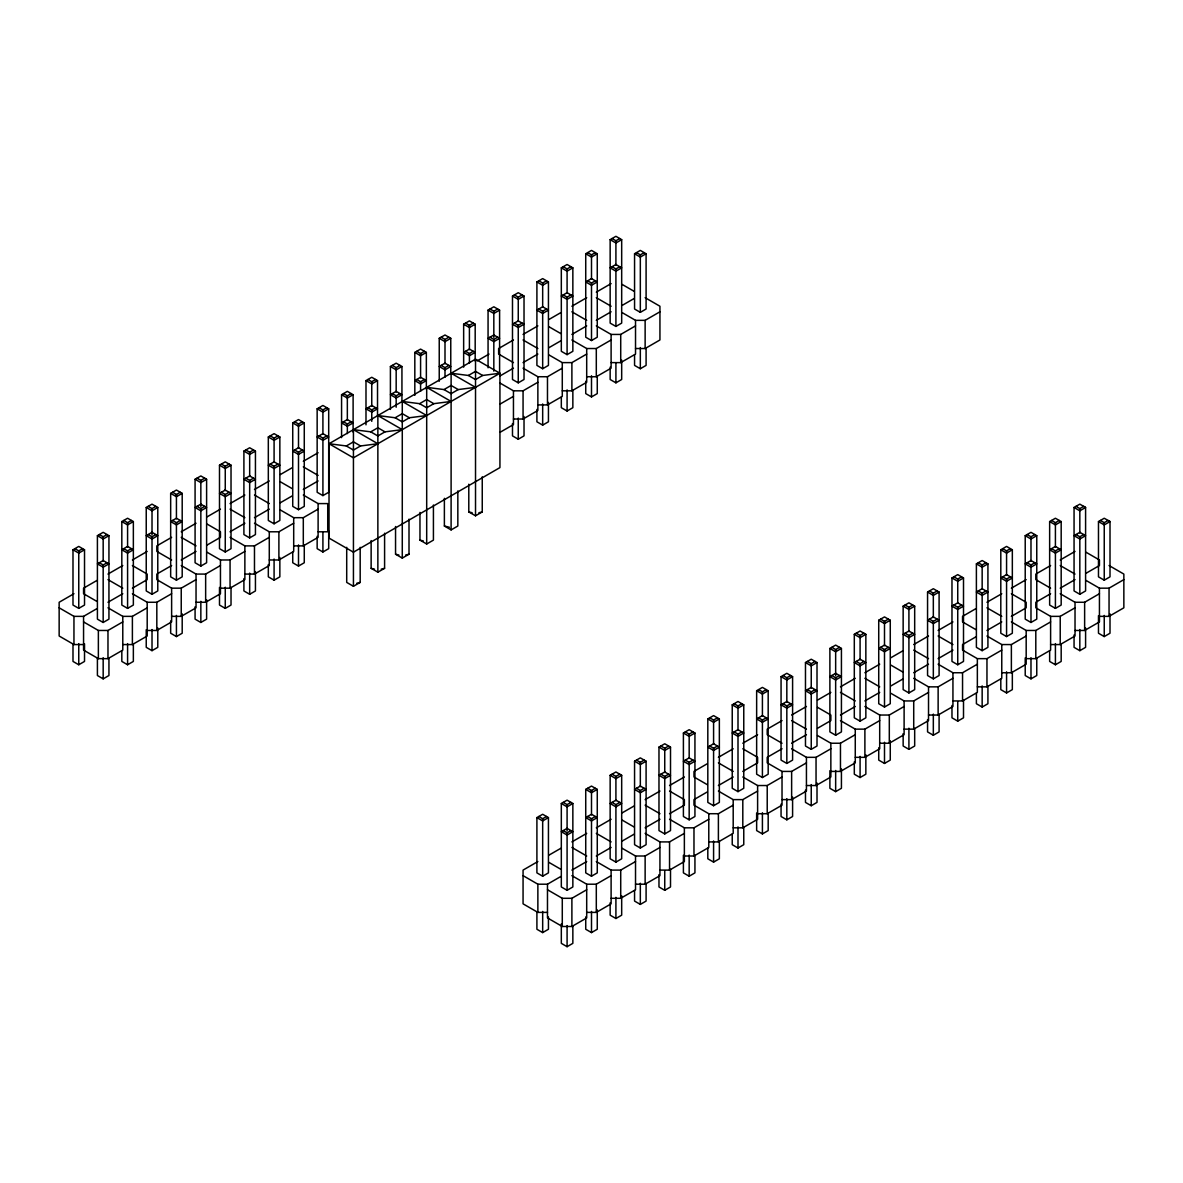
<?xml version="1.0" encoding="UTF-8"?>
<svg xmlns="http://www.w3.org/2000/svg" width="1183" height="1183" viewBox="0 0 1183 1183"><rect width="100%" height="100%" fill="white"/><g stroke="black" fill="none" stroke-linecap="round" stroke-linejoin="round"><path stroke-width="1.5" d="M72.991 549.77L78.758 546.428L84.525 549.77L84.525 605.045L78.758 608.373L72.991 605.045L72.991 549.77L78.758 553.097L84.525 549.77M97.405 535.662L103.172 532.335L108.94 535.662L108.94 619.138L103.172 622.465L97.405 619.138L97.405 535.662L103.172 539.004L108.94 535.662M121.819 521.57L127.587 518.243L133.354 521.57L133.354 605.045L127.587 608.373L121.819 605.045L121.819 521.57L127.587 524.897L133.354 521.57M146.234 507.477L152.016 504.15L157.783 507.477L157.783 590.938L152.016 594.28L146.234 590.938L146.234 507.477L152.016 510.805L157.783 507.477M170.663 493.385L176.43 490.043L182.197 493.385L182.197 576.846L176.43 580.173L170.663 576.846L170.663 493.385L176.43 496.712L182.197 493.385M195.077 479.278L200.844 475.95L206.611 479.278L206.611 562.753L200.844 566.08L195.077 562.753L195.077 479.278L200.844 482.605L206.611 479.278M219.491 465.185L225.258 461.858L231.025 465.185L231.025 548.661L225.258 551.988L219.491 548.661L219.491 465.185L225.258 468.512L231.025 465.185M243.905 451.093L249.672 447.766L255.439 451.093L255.439 534.553L249.672 537.895L243.905 534.553L243.905 451.093L249.672 454.42L255.439 451.093M268.319 436.985L274.086 433.658L279.853 436.985L279.853 520.461L274.086 523.788L268.319 520.461L268.319 436.985L274.086 440.327L279.853 436.985M292.733 422.893L298.5 419.566L304.268 422.893L304.268 506.368L298.5 509.696L292.733 506.368L292.733 422.893L298.5 426.22L304.268 422.893M317.148 408.8L322.915 405.473L328.697 408.8L328.697 492.276L322.915 495.603L317.148 492.276L317.148 408.8L322.915 412.128L328.697 408.8M341.576 437.636L341.576 394.708L347.344 391.366L353.111 394.708L353.111 432.106M365.991 424.83L365.991 380.601L371.758 377.273L377.525 380.601L377.525 416.165M390.405 409.436L390.405 366.508L396.172 363.181L401.939 366.508L401.939 402.072M414.819 395.344L414.819 352.416L420.586 349.089L426.353 352.416L426.353 389.266M439.233 381.251L439.233 338.323L445 334.981L450.767 338.323L450.767 373.872M463.647 367.159L463.647 324.216L469.414 320.889L475.182 324.216L475.182 361.066M488.061 367.795L488.061 310.123L493.829 306.796L499.596 310.123L499.596 373.325M512.49 296.031L518.258 292.704L524.025 296.031L524.025 379.492L518.258 382.834L512.49 379.492L512.49 296.031L518.258 299.358L524.025 296.031M536.905 281.924L542.672 278.596L548.439 281.924L548.439 365.399L542.672 368.726L536.905 365.399L536.905 281.924L542.672 285.266L548.439 281.924M561.319 267.831L567.086 264.504L572.853 267.831L572.853 351.307L567.086 354.634L561.319 351.307L561.319 267.831L567.086 271.158L572.853 267.831M585.733 253.739L591.5 250.412L597.267 253.739L597.267 337.214L591.5 340.541L585.733 337.214L585.733 253.739L591.5 257.066L597.267 253.739M610.147 239.646L615.914 236.304L621.681 239.646L621.681 323.107L615.914 326.434L610.147 323.107L610.147 239.646L615.914 242.973L621.681 239.646M74.913 548.661L78.758 550.879L82.603 548.661M99.328 534.553L103.172 536.771L107.017 534.553M123.742 520.461L127.587 522.679L131.431 520.461M148.171 506.368L152.016 508.586L155.86 506.368M172.585 492.261L176.43 494.494L180.274 492.261M196.999 478.169L200.844 480.387L204.689 478.169M221.413 464.076L225.258 466.294L229.103 464.076M245.827 449.984L249.672 452.202L253.517 449.984M270.242 435.876L274.086 438.109L277.931 435.876M294.656 421.784L298.5 424.002L302.345 421.784M319.07 407.691L322.915 409.909L326.774 407.691M343.499 393.599L347.344 395.817L351.188 393.599M367.913 379.492L371.758 381.71L375.603 379.492M392.327 365.399L396.172 367.617L400.017 365.399M416.741 351.307L420.586 353.525L424.431 351.307M441.155 337.199L445 339.432L448.845 337.199M465.57 323.107L469.414 325.325L473.259 323.107M489.984 309.014L493.829 311.233L497.673 309.014M514.413 294.922L518.258 297.14L522.102 294.922M538.827 280.815L542.672 283.033L546.516 280.815M563.241 266.722L567.086 268.94L570.931 266.722M587.655 252.63L591.5 254.848L595.345 252.63M612.069 238.537L615.914 240.755L619.759 238.537M353.111 394.708L347.344 398.035L341.576 394.708M377.525 380.601L371.758 383.943L365.991 380.601M401.939 366.508L396.172 369.835L390.405 366.508M426.353 352.416L420.586 355.743L414.819 352.416M450.767 338.323L445 341.65L439.233 338.323M475.182 324.216L469.414 327.543L463.647 324.216M499.596 310.123L493.829 313.451L488.061 310.123M634.561 253.739L640.328 250.412L646.095 253.739L646.095 309.014L640.328 312.342L634.561 309.014L634.561 253.739L640.328 257.066L646.095 253.739M99.328 562.753L103.172 564.971L107.017 562.753M123.742 548.661L127.587 550.879L131.431 548.661M148.171 534.553L152.016 536.771L155.86 534.553M172.585 520.461L176.43 522.679L180.274 520.461M196.999 506.368L200.844 508.586L204.689 506.368M221.413 492.261L225.258 494.494L229.103 492.261M245.827 478.169L249.672 480.387L253.517 478.169M270.242 464.076L274.086 466.294L277.931 464.076M294.656 449.984L298.5 452.202L302.345 449.984M319.07 435.876L322.915 438.109L326.774 435.876M343.499 421.784L347.344 424.002L351.188 421.784M367.913 407.691L371.758 409.909L375.603 407.691M392.327 393.599L396.172 395.817L400.017 393.599M416.741 379.492L420.586 381.71L424.431 379.492M441.155 365.399L445 367.617L448.845 365.399M465.57 351.307L469.414 353.525L473.259 351.307M489.984 337.199L493.829 339.432L497.673 337.199M514.413 323.107L518.258 325.325L522.102 323.107M538.827 309.014L542.672 311.233L546.516 309.014M563.241 294.922L567.086 297.14L570.931 294.922M587.655 280.815L591.5 283.033L595.345 280.815M612.069 266.722L615.914 268.94L619.759 266.722M636.484 252.63L640.328 254.848L644.173 252.63M475.522 359.159L329.022 443.729L329.022 538.088L353.436 552.18L499.936 467.596L499.936 373.251L475.522 359.159L475.522 515.803L468.793 511.928L468.793 484.217M73.952 593.718L59.15 602.265L59.15 636.01L73.952 644.558L83.564 644.558M96.888 580.483L83.564 588.173L83.564 593.718L96.888 601.408M107.978 574.08L122.781 565.533M132.392 559.973L147.195 551.426M171.624 537.333L156.821 545.881L156.821 551.426L171.624 559.973M181.236 531.788L196.038 523.241M207.129 516.838L220.452 509.134M230.064 503.588L244.866 495.041M254.478 489.496L269.28 480.949M280.371 474.546L292.216 467.699M303.306 461.296L318.109 452.749M477.193 360.919L489.023 354.072M513.452 339.979L498.635 348.527L498.635 354.072L513.452 362.619M523.063 334.434L537.866 325.887M548.956 319.484L560.801 312.637M571.892 306.234L586.694 297.687M596.306 292.142L611.108 283.595M457.836 490.93L457.836 526.021L451.107 529.91L451.107 373.251L468.409 375.469L475.522 379.58L482.634 375.469L499.936 373.251L353.436 457.836L329.022 443.729L346.323 445.961L353.436 441.851L360.564 445.961L377.865 443.729L353.436 429.636L353.436 449.215M353.436 429.636L370.752 431.854L377.865 427.758L384.978 431.854L402.279 429.636L377.865 415.544L377.865 435.122M377.865 415.544L395.166 417.762L402.279 413.651L409.392 417.762L426.693 415.544L402.279 401.451L402.279 421.03M402.279 401.451L419.581 403.669L426.693 399.558L433.806 403.669L451.107 401.451L426.693 387.344L426.693 544.003L433.422 540.113L433.422 505.023M426.693 387.344L443.995 389.562L451.107 385.466L458.22 389.562L475.522 387.344L451.107 373.251M468.409 375.469L475.522 371.358L482.634 375.469M346.323 445.961L353.436 450.058L360.564 445.961M370.752 431.854L377.865 435.965L384.978 431.854M395.166 417.762L402.279 421.873L409.392 417.762M433.806 403.669L426.693 407.765L419.581 403.669M458.22 389.562L451.107 393.673L443.995 389.562M59.15 607.811L73.952 616.358L83.564 616.358L96.888 608.668M107.978 602.265L122.781 593.718M132.392 588.173L147.195 579.626L147.195 574.08L132.392 565.533M171.624 565.533L156.821 574.08L156.821 579.626L171.624 588.173L181.236 588.173L196.038 579.626M181.236 559.973L196.038 551.426M207.129 545.023L220.452 537.333L220.452 531.788L207.129 524.099M230.064 531.788L244.866 523.241M254.478 517.681L269.28 509.134M280.371 502.731L292.216 495.899M303.306 489.496L318.109 480.949M500.128 375.869L513.452 368.179M523.063 362.619L537.866 354.072M548.956 347.669L560.801 340.837M571.892 334.434L586.694 325.887M596.306 320.342L611.108 311.794M622.199 305.391L634.044 298.545M83.564 621.918L98.366 630.465L107.978 630.465L122.781 621.918M107.978 607.811L122.781 616.358L132.392 616.358L147.195 607.811M132.392 593.718L147.195 602.265L156.821 602.265L171.624 593.718M181.236 565.533L196.038 574.08L205.65 574.08L220.452 565.533M207.129 552.284L220.452 559.973L230.064 559.973L244.866 551.426M230.064 537.333L244.866 545.881L254.478 545.881L269.28 537.333M254.478 523.241L269.28 531.788L278.892 531.788L293.695 523.241M280.371 509.991L293.695 517.681L303.306 517.681L318.109 509.134M500.128 404.054L513.452 396.364M500.128 383.129L513.452 390.819L523.063 390.819L537.866 382.272M523.063 368.179L537.866 376.726L547.478 376.726L562.28 368.179M548.956 354.93L562.28 362.619L571.892 362.619L586.694 354.072M571.892 339.979L586.694 348.527L596.306 348.527L611.108 339.979M596.306 325.887L611.108 334.434L620.72 334.434L635.522 325.887M622.199 312.637L635.522 320.342L645.134 320.342L659.937 311.794M72.991 643.803L72.991 661.43L78.758 664.757L84.525 661.43L84.525 643.803M83.564 616.358L83.564 650.103L98.366 658.65L107.978 658.65L122.781 650.103L122.781 616.358M122.781 644.558L132.392 644.558L147.195 636.01L147.195 602.265M147.195 630.465L156.821 630.465L171.624 621.918L171.624 588.173M171.624 616.358L181.236 616.358L196.038 607.811L196.038 574.08M196.038 602.265L205.65 602.265L220.452 593.718L220.452 559.973M220.452 588.173L230.064 588.173L244.866 579.626L244.866 545.881M244.866 574.08L254.478 574.08L269.28 565.533L269.28 531.788M269.28 559.973L278.892 559.973L293.695 551.426L293.695 517.681M293.695 545.881L303.306 545.881L318.109 537.333L318.109 503.588L303.306 495.041M500.128 432.253L513.452 424.564L513.452 390.819M513.452 419.019L523.063 419.019L537.866 410.471L537.866 376.726M537.866 404.911L547.478 404.911L562.28 396.364L562.28 362.619M562.28 390.819L571.892 390.819L586.694 382.272L586.694 348.527M586.694 376.726L596.306 376.726L611.108 368.179L611.108 334.434M611.108 362.619L620.72 362.619L635.522 354.072L635.522 320.342M635.522 348.527L645.134 348.527L659.937 339.979L659.937 306.234L645.134 297.687M97.405 657.911L97.405 675.523L103.172 678.85L108.94 675.523L108.94 657.911M121.819 650.857L121.819 661.43L127.587 664.757L133.354 661.43L133.354 643.803M146.234 629.711L146.234 647.338L152.016 650.665L157.783 647.338L157.783 627.951M170.663 620.898L170.663 633.23L176.43 636.572L182.197 633.23L182.197 613.859M195.077 606.805L195.077 619.138L200.844 622.465L206.611 619.138L206.611 599.751M219.491 587.419L219.491 605.045L225.258 608.373L231.025 605.045L231.025 587.419M243.905 578.605L243.905 590.953L249.672 594.28L255.439 590.953L255.439 571.566M268.319 564.513L268.319 576.846L274.086 580.173L279.853 576.846L279.853 557.459M292.733 552.18L292.733 562.753L298.5 566.08L304.268 562.753L304.268 545.126M317.148 536.328L317.148 548.661L322.915 551.988L328.697 548.661L328.697 531.034M512.49 423.544L512.49 435.876L518.258 439.218L524.025 435.876L524.025 416.505M536.905 409.451L536.905 421.784L542.672 425.111L548.439 421.784L548.439 402.397M561.319 397.118L561.319 407.691L567.086 411.019L572.853 407.691L572.853 390.065M585.733 381.266L585.733 393.599L591.5 396.926L597.267 393.599L597.267 375.972M610.147 367.159L610.147 379.492L615.914 382.834L621.681 379.492L621.681 360.12M634.561 354.826L634.561 365.399L640.328 368.726L646.095 365.399L646.095 347.787M346.708 547.315L346.708 582.406L353.436 586.295L360.179 582.406L360.179 547.315M371.137 540.601L371.137 568.313L377.865 572.188L384.593 568.313L384.593 533.222M395.551 526.509L395.551 554.206L402.279 558.095L409.007 554.206L409.007 519.13M475.522 515.803L482.25 511.928L482.25 476.838M536.905 817.601L542.672 814.274L548.439 817.601L548.439 872.877L542.672 876.204L536.905 872.877L536.905 817.601L542.672 820.928L548.439 817.601M561.319 803.508L567.086 800.166L572.853 803.508L572.853 886.969L567.086 890.296L561.319 886.969L561.319 803.508L567.086 806.836L572.853 803.508M585.733 789.401L591.5 786.074L597.267 789.401L597.267 872.877L591.5 876.204L585.733 872.877L585.733 789.401L591.5 792.743L597.267 789.401M610.147 775.309L615.914 771.981L621.681 775.309L621.681 858.784L615.914 862.111L610.147 858.784L610.147 775.309L615.914 778.636L621.681 775.309M634.561 761.216L640.328 757.889L646.095 761.216L646.095 844.677L640.328 848.019L634.561 844.677L634.561 761.216L640.328 764.543L646.095 761.216M658.975 747.124L664.742 743.782L670.51 747.124L670.51 830.584L664.742 833.911L658.975 830.584L658.975 747.124L664.742 750.451L670.51 747.124M683.404 733.016L689.171 729.689L694.939 733.016L694.939 816.492L689.171 819.819L683.404 816.492L683.404 733.016L689.171 736.344L694.939 733.016M707.818 718.924L713.586 715.597L719.353 718.924L719.353 802.399L713.586 805.727L707.818 802.399L707.818 718.924L713.586 722.251L719.353 718.924M732.233 704.831L738 701.489L743.767 704.831L743.767 788.292L738 791.634L732.233 788.292L732.233 704.831L738 708.159L743.767 704.831M756.647 690.724L762.414 687.397L768.181 690.724L768.181 774.2L762.414 777.527L756.647 774.2L756.647 690.724L762.414 694.066L768.181 690.724M781.061 676.632L786.828 673.304L792.595 676.632L792.595 760.107L786.828 763.434L781.061 760.107L781.061 676.632L786.828 679.959L792.595 676.632M805.475 662.539L811.242 659.212L817.009 662.539L817.009 746.015L811.242 749.342L805.475 746.015L805.475 662.539L811.242 665.866L817.009 662.539M829.889 648.447L835.656 645.105L841.424 648.447L841.424 731.907L835.656 735.235L829.889 731.907L829.889 648.447L835.656 651.774L841.424 648.447M854.303 634.339L860.085 631.012L865.852 634.339L865.852 717.815L860.085 721.142L854.303 717.815L854.303 634.339L860.085 637.667L865.852 634.339M878.732 620.247L884.5 616.92L890.267 620.247L890.267 703.722L884.5 707.05L878.732 703.722L878.732 620.247L884.5 623.574L890.267 620.247M903.147 606.154L908.914 602.827L914.681 606.154L914.681 689.615L908.914 692.957L903.147 689.615L903.147 606.154L908.914 609.482L914.681 606.154M927.561 592.047L933.328 588.72L939.095 592.047L939.095 675.523L933.328 678.85L927.561 675.523L927.561 592.047L933.328 595.389L939.095 592.047M951.975 577.955L957.742 574.627L963.509 577.955L963.509 661.43L957.742 664.757L951.975 661.43L951.975 577.955L957.742 581.282L963.509 577.955M976.389 563.862L982.156 560.535L987.923 563.862L987.923 647.338L982.156 650.665L976.389 647.338L976.389 563.862L982.156 567.189L987.923 563.862M1000.803 549.77L1006.57 546.428L1012.337 549.77L1012.337 633.23L1006.57 636.558L1000.803 633.23L1000.803 549.77L1006.57 553.097L1012.337 549.77M1025.217 535.662L1030.985 532.335L1036.766 535.662L1036.766 619.138L1030.985 622.465L1025.217 619.138L1025.217 535.662L1030.985 539.004L1036.766 535.662M1049.646 521.57L1055.413 518.243L1061.181 521.57L1061.181 605.045L1055.413 608.373L1049.646 605.045L1049.646 521.57L1055.413 524.897L1061.181 521.57M1074.06 507.477L1079.828 504.15L1085.595 507.477L1085.595 590.938L1079.828 594.28L1074.06 590.938L1074.06 507.477L1079.828 510.805L1085.595 507.477L1083.672 506.368L1079.828 508.586L1075.983 506.368M538.827 816.492L542.672 818.71L546.516 816.492M563.241 802.399L567.086 804.617L570.931 802.399M587.655 788.292L591.5 790.51L595.345 788.292M612.069 774.2L615.914 776.418L619.759 774.2M636.484 760.107L640.328 762.325L644.173 760.107M660.898 746L664.742 748.233L668.587 746M685.327 731.907L689.171 734.125L693.016 731.907M709.741 717.815L713.586 720.033L717.43 717.815M734.155 703.722L738 705.94L741.845 703.722M758.569 689.615L762.414 691.833L766.259 689.615M782.983 675.523L786.828 677.741L790.673 675.523M807.398 661.43L811.242 663.648L815.087 661.43M831.812 647.338L835.656 649.556L839.501 647.338M856.226 633.23L860.085 635.448L863.93 633.23M880.655 619.138L884.5 621.356L888.344 619.138M905.069 605.045L908.914 607.263L912.758 605.045M929.483 590.938L933.328 593.171L937.173 590.938M953.897 576.846L957.742 579.064L961.587 576.846M978.311 562.753L982.156 564.971L986.001 562.753M1002.726 548.661L1006.57 550.879L1010.415 548.661M1027.14 534.553L1030.985 536.771L1034.829 534.553M1051.569 520.461L1055.413 522.679L1059.258 520.461M1098.475 521.57L1104.242 518.243L1110.009 521.57L1110.009 576.846L1104.242 580.173L1098.475 576.846L1098.475 521.57L1104.242 524.897L1110.009 521.57L1108.087 520.461L1104.242 522.679L1100.397 520.461M563.241 830.584L567.086 832.802L570.931 830.584M587.655 816.492L591.5 818.71L595.345 816.492M612.069 802.399L615.914 804.617L619.759 802.399M636.484 788.292L640.328 790.51L644.173 788.292M660.898 774.2L664.742 776.418L668.587 774.2M685.327 760.107L689.171 762.325L693.016 760.107M709.741 746L713.586 748.233L717.43 746M734.155 731.907L738 734.125L741.845 731.907M758.569 717.815L762.414 720.033L766.259 717.815M782.983 703.722L786.828 705.94L790.673 703.722M807.398 689.615L811.242 691.833L815.087 689.615M831.812 675.523L835.656 677.741L839.501 675.523M856.226 661.43L860.085 663.648L863.93 661.43M880.655 647.338L884.5 649.556L888.344 647.338M905.069 633.23L908.914 635.448L912.758 633.23M929.483 619.138L933.328 621.356L937.173 619.138M953.897 605.045L957.742 607.263L961.587 605.045M978.311 590.938L982.156 593.171L986.001 590.938M1002.726 576.846L1006.57 579.064L1010.415 576.846M1027.14 562.753L1030.985 564.971L1034.829 562.753M1051.569 548.661L1055.413 550.879L1059.258 548.661M1075.983 534.553L1079.828 536.771L1083.672 534.553M537.866 861.549L523.063 870.096L523.063 903.842L537.866 912.389L547.478 912.389M548.956 855.146L560.801 848.315M571.892 841.912L586.694 833.364M596.306 827.819L611.108 819.272M622.199 812.854L634.044 806.022M645.134 799.619L659.937 791.072M669.548 785.527L684.365 776.98M707.301 763.73L693.977 771.42L693.977 776.98L707.301 784.669M718.392 757.327L733.194 748.78M742.806 743.235L757.608 734.687M782.022 720.595L767.22 729.142L767.22 734.687L782.022 743.235M791.634 715.035L806.436 706.488M817.527 700.085L830.85 692.395M840.462 686.85L855.265 678.303M864.891 672.743L879.694 664.195M890.784 657.792L902.629 650.961M913.72 644.558L928.522 636.01M938.134 630.465L952.936 621.918M975.871 608.668L962.548 616.358L962.548 621.918L975.871 629.607M986.962 602.265L1001.764 593.718M1011.376 588.173L1026.179 579.626M1050.608 565.533L1035.805 574.08L1035.805 579.626L1050.608 588.173M1060.219 559.973L1075.022 551.426M523.063 875.657L537.866 884.204L547.478 884.204L560.801 876.499M571.892 870.096L586.694 861.549M596.306 856.004L611.108 847.457M622.199 841.054L634.044 834.222M645.134 827.819L659.937 819.272M669.548 813.712L684.365 805.165L684.365 799.619L669.548 791.072M707.301 791.93L693.977 799.619L693.977 805.165L708.78 813.712L718.392 813.712L733.194 805.165M718.392 785.527L733.194 776.98M742.806 771.42L757.608 762.872L757.608 757.327L742.806 748.78M782.022 748.78L767.22 757.327L767.22 762.872L782.022 771.42L791.634 771.42L806.436 762.872M791.634 743.235L806.436 734.687M817.527 728.284L830.85 720.595L830.85 715.035L817.527 707.345M840.462 715.035L855.265 706.488M864.891 700.942L879.694 692.395M890.784 685.992L902.629 679.16M913.72 672.743L928.522 664.195M938.134 658.65L952.936 650.103M975.871 636.868L962.548 644.558L962.548 650.103L977.35 658.65L986.962 658.65L1001.764 650.103M986.962 630.465L1001.764 621.918M1011.376 616.358L1026.179 607.811L1026.179 602.265L1011.376 593.718M1050.608 593.718L1035.805 602.265L1035.805 607.811L1050.608 616.358L1060.219 616.358L1075.022 607.811M1060.219 588.173L1075.022 579.626M1086.112 573.223L1099.436 565.533L1099.436 559.973L1086.112 552.284M547.478 889.749L562.28 898.296L571.892 898.296L586.694 889.749M571.892 875.657L586.694 884.204L596.306 884.204L611.108 875.657M596.306 861.549L611.108 870.096L620.72 870.096L635.522 861.549M622.199 848.315L635.522 856.004L645.134 856.004L659.937 847.457M645.134 833.364L659.937 841.912L669.548 841.912L684.365 833.364M669.548 819.272L684.365 827.819L693.977 827.819L708.78 819.272M718.392 791.072L733.194 799.619L742.806 799.619L757.608 791.072M742.806 776.98L757.608 785.527L767.22 785.527L782.022 776.98M791.634 748.78L806.436 757.327L816.048 757.327L830.85 748.78M817.527 735.545L830.85 743.235L840.462 743.235L855.265 734.687M840.462 720.595L855.265 729.142L864.891 729.142L879.694 720.595M864.891 706.488L879.694 715.035L889.305 715.035L904.108 706.488M890.784 693.253L904.108 700.942L913.72 700.942L928.522 692.395M913.72 678.303L928.522 686.85L938.134 686.85L952.936 678.303M938.134 664.195L952.936 672.743L962.548 672.743L977.35 664.195M986.962 636.01L1001.764 644.558L1011.376 644.558L1026.179 636.01M1011.376 621.918L1026.179 630.465L1035.805 630.465L1050.608 621.918M1060.219 593.718L1075.022 602.265L1084.634 602.265L1099.436 593.718M1086.112 580.483L1099.436 588.173L1109.048 588.173L1123.85 579.626M536.905 911.649L536.905 929.261L542.672 932.588L548.439 929.261L548.439 916.929M547.478 884.204L547.478 917.934L562.28 926.481L571.892 926.481L586.694 917.934L586.694 884.204M586.694 912.389L596.306 912.389L611.108 903.842L611.108 870.096M611.108 898.296L620.72 898.296L635.522 889.749L635.522 856.004M635.522 884.204L645.134 884.204L659.937 875.657L659.937 841.912M659.937 870.096L669.548 870.096L684.365 861.549L684.365 827.819M684.365 856.004L693.977 856.004L708.78 847.457L708.78 813.712M708.78 841.912L718.392 841.912L733.194 833.364L733.194 799.619M733.194 827.819L742.806 827.819L757.608 819.272L757.608 785.527M757.608 813.712L767.22 813.712L782.022 805.165L782.022 771.42M782.022 799.619L791.634 799.619L806.436 791.072L806.436 757.327M806.436 785.527L816.048 785.527L830.85 776.98L830.85 743.235M830.85 771.42L840.462 771.42L855.265 762.872L855.265 729.142M855.265 757.327L864.891 757.327L879.694 748.78L879.694 715.035M879.694 743.235L889.305 743.235L904.108 734.687L904.108 700.942M904.108 729.142L913.72 729.142L928.522 720.595L928.522 686.85M928.522 715.035L938.134 715.035L952.936 706.488L952.936 672.743M952.936 700.942L962.548 700.942L977.35 692.395L977.35 658.65M977.35 686.85L986.962 686.85L1001.764 678.303L1001.764 644.558M1001.764 672.743L1011.376 672.743L1026.179 664.21L1026.179 630.465M1026.179 658.65L1035.805 658.65L1050.608 650.103L1050.608 616.358M1050.608 644.558L1060.219 644.558L1075.022 636.01L1075.022 602.265M1075.022 630.465L1084.634 630.465L1099.436 621.918L1099.436 588.173M1099.436 616.358L1109.048 616.358L1123.85 607.811L1123.85 574.08L1109.048 565.533M561.319 923.982L561.319 943.354L567.086 946.696L572.853 943.354L572.853 925.742M585.733 916.929L585.733 929.261L591.5 932.588L597.267 929.261L597.267 909.875M610.147 902.836L610.147 915.169L615.914 918.496L621.681 915.169L621.681 895.782M634.561 890.503L634.561 901.076L640.328 904.404L646.095 901.076L646.095 883.45M658.975 874.636L658.975 886.969L664.742 890.296L670.51 886.969L670.51 869.357M683.404 855.25L683.404 872.877L689.171 876.204L694.939 872.877L694.939 855.25M707.818 848.211L707.818 858.784L713.586 862.111L719.353 858.784L719.353 841.157M732.233 834.119L732.233 844.677L738 848.019L743.767 844.677L743.767 827.065M756.647 812.972L756.647 830.584L762.414 833.911L768.181 830.584L768.181 812.972M781.061 804.159L781.061 816.492L786.828 819.819L792.595 816.492L792.595 797.105M805.475 790.067L805.475 802.399L811.242 805.727L817.009 802.399L817.009 783.013M829.889 770.68L829.889 788.292L835.656 791.634L841.424 788.292L841.424 768.92M854.303 761.867L854.303 774.2L860.085 777.527L865.852 774.2L865.852 754.813M878.732 747.774L878.732 760.107L884.5 763.434L890.267 760.107L890.267 740.721M903.147 733.667L903.147 746.015L908.914 749.342L914.681 746.015L914.681 728.388M927.561 719.575L927.561 731.907L933.328 735.235L939.095 731.907L939.095 714.295M951.975 705.482L951.975 717.815L957.742 721.142L963.509 717.815L963.509 700.188M976.389 693.149L976.389 703.722L982.156 707.05L987.923 703.722L987.923 686.096M1000.803 679.042L1000.803 689.615L1006.57 692.957L1012.337 689.615L1012.337 672.003M1025.217 657.911L1025.217 675.523L1030.985 678.85L1036.766 675.523L1036.766 657.911M1049.646 650.857L1049.646 661.43L1055.413 664.757L1061.181 661.43L1061.181 643.803M1074.06 634.99L1074.06 647.338L1079.828 650.665L1085.595 647.338L1085.595 627.951M1098.475 615.618L1098.475 633.23L1104.242 636.572L1110.009 633.23L1110.009 613.859M478.893 512.757L482.25 511.928M405.636 555.049L409.007 554.206M381.222 569.141L384.593 568.313M356.808 583.234L360.179 582.406M318.109 503.588L327.735 503.588L327.735 531.788L318.109 531.788M468.793 511.928L472.165 512.757M444.379 498.324L444.379 526.021L449.422 527.263M419.965 512.416L419.965 540.113L423.322 540.942M395.551 554.206L398.908 555.049M371.137 568.313L374.493 569.141M622.199 284.452L634.044 291.284M596.306 297.687L611.108 306.234M1060.219 565.533L1075.022 574.08M571.892 311.794L586.694 320.342M548.956 326.745L560.801 333.576M523.063 339.979L537.866 348.527M986.962 607.811L1001.764 616.358M938.134 636.01L952.936 644.558M913.72 650.103L928.522 658.65M890.784 665.053L902.629 671.9M864.891 678.303L879.694 686.85M840.462 692.395L855.265 700.942M791.634 720.595L806.436 729.142M444.379 526.021L451.107 529.91M303.306 466.856L318.109 475.403M419.965 540.113L426.693 544.003M280.371 481.806L292.216 488.638M254.478 495.041L269.28 503.588M718.392 762.872L733.194 771.42M230.064 509.134L244.866 517.681M181.236 537.333L196.038 545.881M645.134 805.165L659.937 813.712M622.199 820.115L634.044 826.961M596.306 833.364L611.108 841.912M107.978 579.626L122.781 588.173M571.892 847.457L586.694 856.004M548.956 862.407L560.801 869.254M1109.048 588.173L1109.048 616.358M1104.242 522.679L1104.242 580.173M1104.242 615.426L1104.242 636.572M1084.634 602.265L1084.634 630.465M1079.828 508.586L1079.828 532.912M1079.828 536.771L1079.828 594.28M1079.828 629.519L1079.828 650.665M1060.219 616.358L1060.219 644.558M1055.413 522.679L1055.413 547.019M1055.413 550.879L1055.413 608.373M1055.413 643.611L1055.413 664.757M1035.805 630.465L1035.805 658.65M1030.985 536.771L1030.985 561.112M1030.985 564.971L1030.985 622.465M1030.985 657.704L1030.985 678.85M1011.376 644.558L1011.376 672.743M1006.57 550.879L1006.57 575.204M1006.57 579.064L1006.57 636.558M1006.57 671.811L1006.57 692.957M986.962 658.65L986.962 686.85M982.156 564.971L982.156 589.297M982.156 593.171L982.156 650.665M982.156 685.903L982.156 707.05M962.548 672.743L962.548 700.942M957.742 579.064L957.742 603.404M957.742 607.263L957.742 664.757M957.742 701.756L957.742 721.142M938.134 686.85L938.134 715.035M933.328 593.171L933.328 617.496M933.328 621.356L933.328 678.85M933.328 714.103L933.328 735.235M913.72 700.942L913.72 729.142M908.914 607.263L908.914 631.589M908.914 635.448L908.914 692.957M908.914 728.196L908.914 749.342M889.305 715.035L889.305 743.235M884.5 621.356L884.5 645.681M884.5 649.556L884.5 707.05M884.5 742.288L884.5 763.434M864.891 729.142L864.891 757.327M860.085 635.448L860.085 659.789M860.085 663.648L860.085 721.142M860.085 756.381L860.085 777.527M840.462 743.235L840.462 771.42M835.656 649.556L835.656 675.73M835.656 677.741L835.656 735.235M835.656 770.488L835.656 791.634M816.048 757.327L816.048 785.527M811.242 663.648L811.242 687.974M811.242 691.833L811.242 749.342M811.242 784.58L811.242 805.727M791.634 771.42L791.634 799.619M786.828 677.741L786.828 702.081M786.828 705.94L786.828 763.434M786.828 798.673L786.828 819.819M767.22 785.527L767.22 813.712M762.414 691.833L762.414 716.173M762.414 720.033L762.414 777.527M762.414 812.765L762.414 833.911M742.806 799.619L742.806 827.819M738 705.94L738 730.266M738 734.125L738 791.634M738 826.873L738 848.019M718.392 813.712L718.392 841.912M713.586 720.033L713.586 744.358M713.586 748.233L713.586 805.727M713.586 840.965L713.586 862.111M693.977 827.819L693.977 856.004M689.171 734.125L689.171 758.466M689.171 762.325L689.171 819.819M689.171 855.058L689.171 876.204M669.548 841.912L669.548 870.096M664.742 748.233L664.742 772.558M664.742 776.418L664.742 833.911M664.742 870.925L664.742 890.296M645.134 320.342L645.134 348.527M645.134 856.004L645.134 884.204M640.328 254.848L640.328 312.342M640.328 347.58L640.328 368.726M640.328 762.325L640.328 786.651M640.328 790.51L640.328 848.019M640.328 883.257L640.328 904.404M620.72 334.434L620.72 362.619M620.72 870.096L620.72 898.296M615.914 240.755L615.914 265.081M615.914 268.94L615.914 326.434M615.914 363.447L615.914 382.834M615.914 776.418L615.914 800.743M615.914 804.617L615.914 862.111M615.914 897.35L615.914 918.496M596.306 348.527L596.306 376.726M596.306 884.204L596.306 912.389M591.5 254.848L591.5 279.173M591.5 283.033L591.5 340.541M591.5 375.78L591.5 396.926M591.5 790.51L591.5 814.85M591.5 818.71L591.5 876.204M591.5 911.442L591.5 932.588M571.892 362.619L571.892 390.819M571.892 898.296L571.892 926.481M567.086 268.94L567.086 293.28M567.086 297.14L567.086 354.634M567.086 389.872L567.086 411.019M567.086 804.617L567.086 830.791M567.086 832.802L567.086 890.296M567.086 925.55L567.086 946.696M562.28 898.296L562.28 926.481M547.478 376.726L547.478 404.911M542.672 283.033L542.672 307.373M542.672 311.233L542.672 368.726M542.672 403.965L542.672 425.111M542.672 818.71L542.672 876.204M542.672 911.442L542.672 932.588M537.866 884.204L537.866 912.389M523.063 390.819L523.063 419.019M518.258 297.14L518.258 321.465M518.258 325.325L518.258 382.834M518.258 418.072L518.258 439.218M493.829 311.233L493.829 337.406M493.829 339.432L493.829 371.122M469.414 325.325L469.414 349.665M469.414 353.525L469.414 363.107M445 339.432L445 363.758M445 367.617L445 377.214M420.586 353.525L420.586 377.85M420.586 381.71L420.586 391.307M402.279 421.873L402.279 558.095M396.172 367.617L396.172 391.943M396.172 395.817L396.172 407.248M377.865 435.965L377.865 572.188M371.758 381.71L371.758 406.05M371.758 409.909L371.758 421.34M353.436 450.058L353.436 586.295M347.344 395.817L347.344 420.142M347.344 424.002L347.344 433.599M322.915 409.909L322.915 434.235M322.915 438.109L322.915 495.603M322.915 532.601L322.915 551.988M303.306 517.681L303.306 545.881M298.5 424.002L298.5 448.342M298.5 452.202L298.5 509.696M298.5 544.934L298.5 566.08M278.892 531.788L278.892 559.973M274.086 438.109L274.086 462.435M274.086 466.294L274.086 523.788M274.086 559.027L274.086 580.173M254.478 545.881L254.478 574.08M249.672 452.202L249.672 476.527M249.672 480.387L249.672 537.895M249.672 573.134L249.672 594.28M230.064 559.973L230.064 588.173M225.258 466.294L225.258 490.62M225.258 494.494L225.258 551.988M225.258 587.226L225.258 608.373M205.65 574.08L205.65 602.265M200.844 480.387L200.844 506.561M200.844 508.586L200.844 566.08M200.844 601.319L200.844 622.465M181.236 588.173L181.236 616.358M176.43 494.494L176.43 518.819M176.43 522.679L176.43 580.173M176.43 615.426L176.43 636.572M156.821 602.265L156.821 630.465M152.016 508.586L152.016 534.76M152.016 536.771L152.016 594.28M152.016 629.519L152.016 650.665M132.392 616.358L132.392 644.558M127.587 522.679L127.587 547.019M127.587 550.879L127.587 608.373M127.587 643.611L127.587 664.757M107.978 630.465L107.978 658.65M103.172 536.771L103.172 561.112M103.172 564.971L103.172 622.465M103.172 657.704L103.172 678.85M98.366 630.465L98.366 658.65M78.758 550.879L78.758 608.373M78.758 643.611L78.758 664.757M73.952 616.358L73.952 644.558M103.172 560.535L97.405 563.862L103.172 567.189L108.94 563.862L103.172 560.535M127.587 546.428L121.819 549.77L127.587 553.097L133.354 549.77L127.587 546.428M152.016 532.335L146.234 535.662L152.016 539.004L157.783 535.662L152.016 532.335M176.43 518.243L170.663 521.57L176.43 524.897L182.197 521.57L176.43 518.243M200.844 504.15L195.077 507.477L200.844 510.805L206.611 507.477L200.844 504.15M225.258 490.043L219.491 493.385L225.258 496.712L231.025 493.385L225.258 490.043M249.672 475.95L243.905 479.278L249.672 482.605L255.439 479.278L249.672 475.95M274.086 461.858L268.319 465.185L274.086 468.512L279.853 465.185L274.086 461.858M298.5 447.766L292.733 451.093L298.5 454.42L304.268 451.093L298.5 447.766M322.915 433.658L317.148 436.985L322.915 440.327L328.697 436.985L322.915 433.658M347.344 419.566L341.576 422.893L347.344 426.22L353.111 422.893L347.344 419.566M371.758 405.473L365.991 408.8L371.758 412.128L377.525 408.8L371.758 405.473M396.172 391.366L390.405 394.708L396.172 398.035L401.939 394.708L396.172 391.366M420.586 377.273L414.819 380.601L420.586 383.943L426.353 380.601L420.586 377.273M445 363.181L439.233 366.508L445 369.835L450.767 366.508L445 363.181M469.414 349.089L463.647 352.416L469.414 355.743L475.182 352.416L469.414 349.089M493.829 334.981L488.061 338.323L493.829 341.65L499.596 338.323L493.829 334.981M518.258 320.889L512.49 324.216L518.258 327.543L524.025 324.216L518.258 320.889M542.672 306.796L536.905 310.123L542.672 313.451L548.439 310.123L542.672 306.796M567.086 292.704L561.319 296.031L567.086 299.358L572.853 296.031L567.086 292.704M591.5 278.596L585.733 281.924L591.5 285.266L597.267 281.924L591.5 278.596M615.914 264.504L610.147 267.831L615.914 271.158L621.681 267.831L615.914 264.504M567.086 828.366L561.319 831.693L567.086 835.021L572.853 831.693L567.086 828.366M591.5 814.274L585.733 817.601L591.5 820.928L597.267 817.601L591.5 814.274M615.914 800.166L610.147 803.508L615.914 806.836L621.681 803.508L615.914 800.166M640.328 786.074L634.561 789.401L640.328 792.743L646.095 789.401L640.328 786.074M664.742 771.981L658.975 775.309L664.742 778.636L670.51 775.309L664.742 771.981M689.171 757.889L683.404 761.216L689.171 764.543L694.939 761.216L689.171 757.889M713.586 743.782L707.818 747.124L713.586 750.451L719.353 747.124L713.586 743.782M738 729.689L732.233 733.016L738 736.344L743.767 733.016L738 729.689M762.414 715.597L756.647 718.924L762.414 722.251L768.181 718.924L762.414 715.597M786.828 701.489L781.061 704.831L786.828 708.159L792.595 704.831L786.828 701.489M811.242 687.397L805.475 690.724L811.242 694.066L817.009 690.724L811.242 687.397M835.656 673.304L829.889 676.632L835.656 679.959L841.424 676.632L835.656 673.304M860.085 659.212L854.303 662.539L860.085 665.866L865.852 662.539L860.085 659.212M884.5 645.105L878.732 648.447L884.5 651.774L890.267 648.447L884.5 645.105M908.914 631.012L903.147 634.339L908.914 637.667L914.681 634.339L908.914 631.012M933.328 616.92L927.561 620.247L933.328 623.574L939.095 620.247L933.328 616.92M957.742 602.827L951.975 606.154L957.742 609.482L963.509 606.154L957.742 602.827M982.156 588.72L976.389 592.047L982.156 595.389L987.923 592.047L982.156 588.72M1006.57 574.627L1000.803 577.955L1006.57 581.282L1012.337 577.955L1006.57 574.627M1030.985 560.535L1025.217 563.862L1030.985 567.189L1036.766 563.862L1030.985 560.535M1055.413 546.428L1049.646 549.77L1055.413 553.097L1061.181 549.77L1055.413 546.428M1079.828 532.335L1074.06 535.662L1079.828 539.004L1085.595 535.662L1079.828 532.335"/></g></svg>
